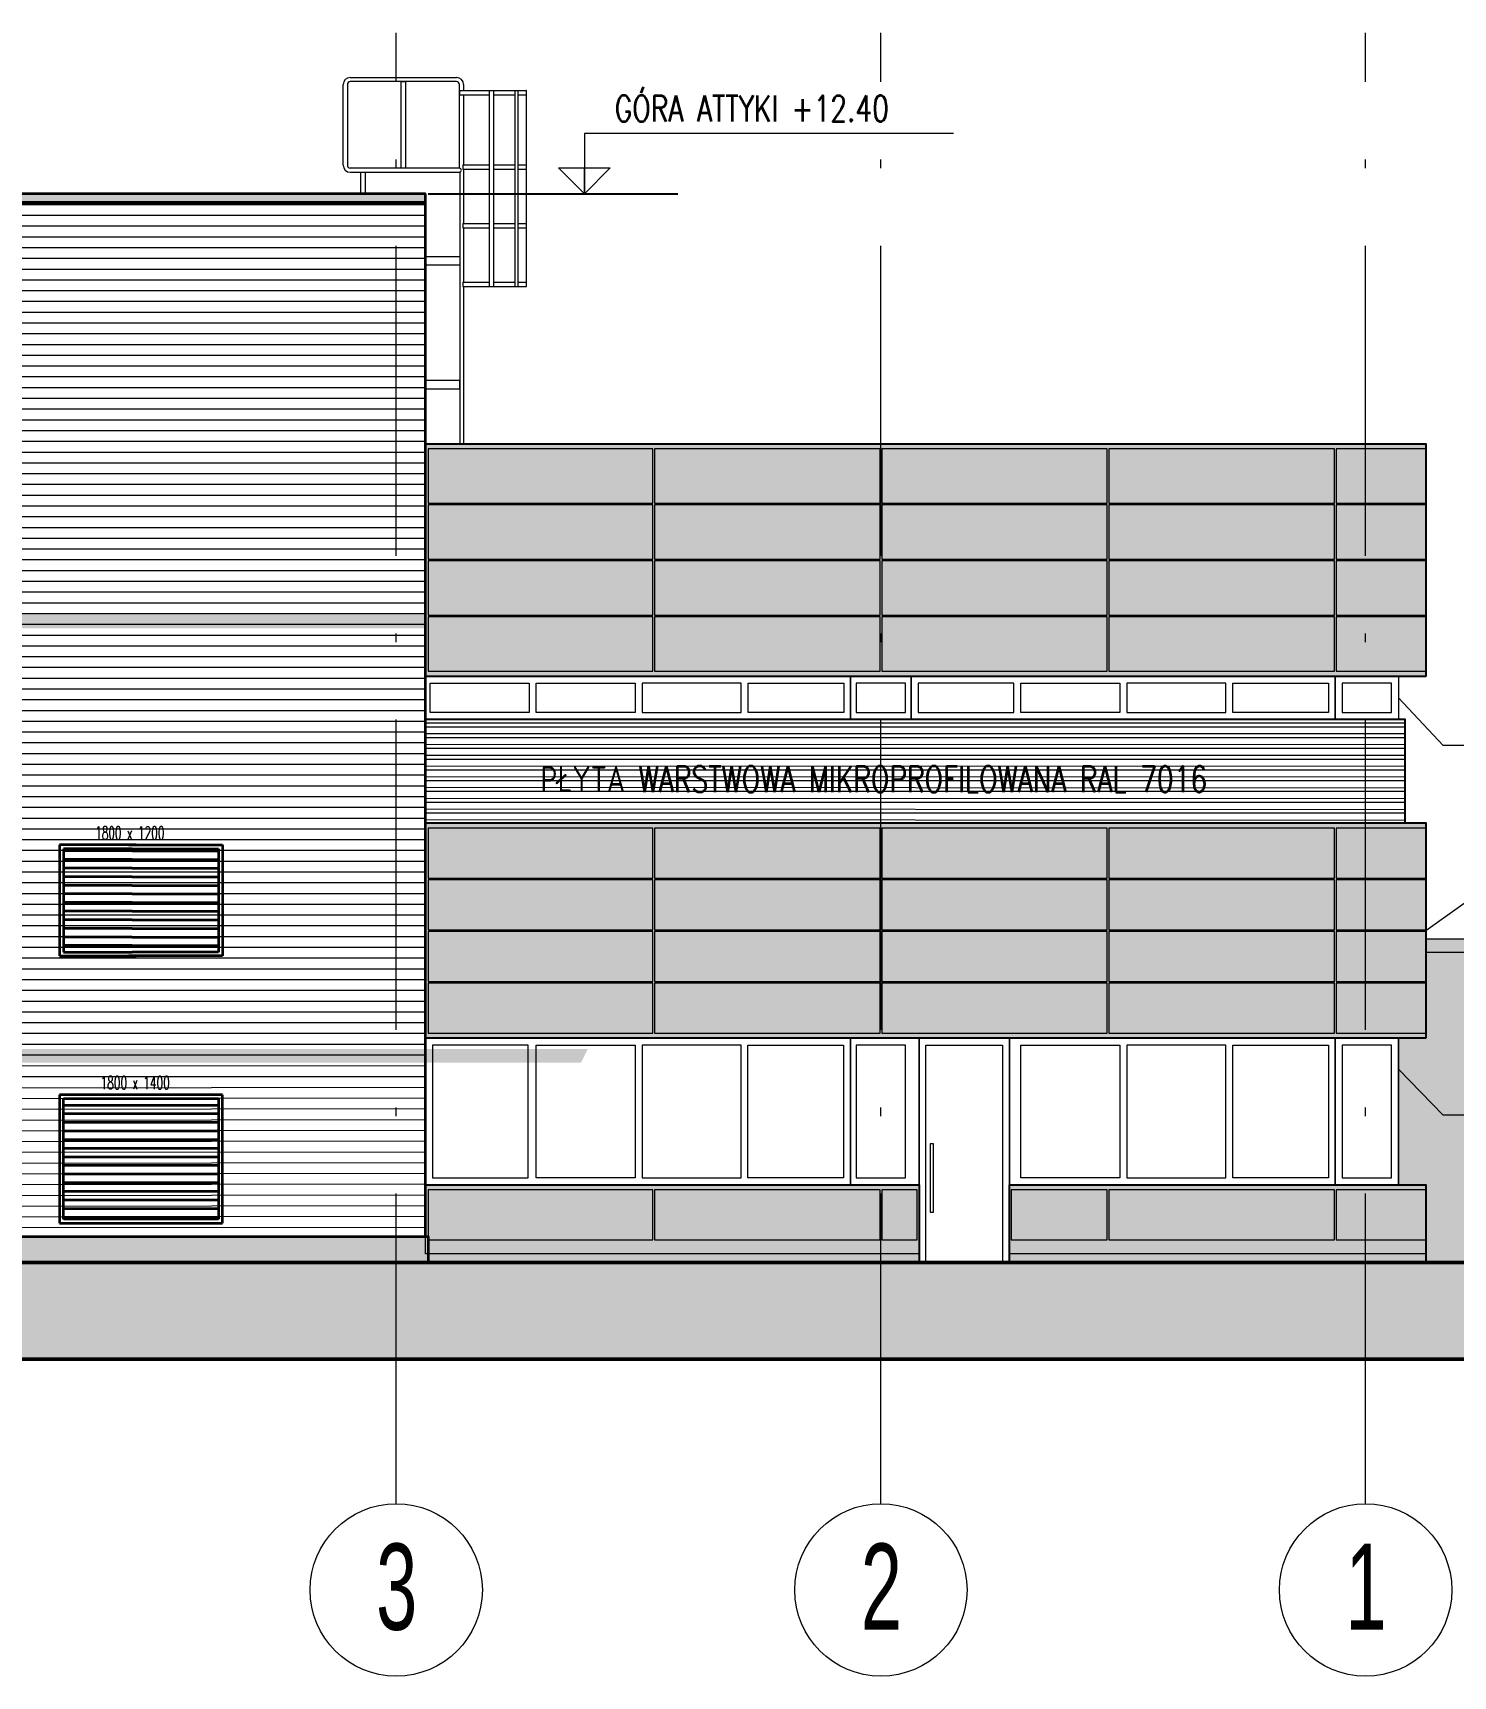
# Model space of a CAD drawing. Extents: x 6529560 to 6558080, y 5579316 to 5588131.
# Drawn here: x 6544014.78 to 6544031.27, y 5579571.56 to 5579590.63 of the extents above; entities that cross this region are included whole.
import ezdxf

# ---------------------------------------------------------------- set-up
doc = ezdxf.new("R2010")
doc.units = 0
doc.header["$MEASUREMENT"] = 0
for name, pattern in [('ACAD_ISO05W100', [33, 24, -3, 0, -3, 0, -3]), ('ACAD_ISO10W100', [18, 12, -3, 0, -3]), ('GR_SOLID', [0])]:
    doc.linetypes.add(name, pattern=pattern)
doc.layers.get('0').update_dxf_attribs({"color": 2, "linetype": 'CONTINUOUS', "lineweight": 5})
doc.layers.add('ARCH_BLACHA_7016', color=251, linetype='CONTINUOUS', lineweight=0, true_color=0x545454)
for name, color, linetype, lineweight in [('arch_drzwi i okna', 4, 'CONTINUOUS', 15), ('arch_linie widokowe', 4, 'CONTINUOUS', 13), ('arch_osie', 181, 'CONTINUOUS', 5), ('arch_powierzchnia', 6, 'CONTINUOUS', 35), ('arch_sciany murowane wewnetrzne', 20, 'CONTINUOUS', 25), ('arch_sciany_ocieplenie', 253, 'CONTINUOUS', 15), ('FLUID-N1', 7, 'CONTINUOUS', 35), ('FLUID-W1', 7, 'CONTINUOUS', 35), ('FLUID-WT6-150-ARRGR', 7, 'CONTINUOUS', 13), ('GESCHOSS_N8', 4, 'GR_SOLID', 18), ('GRAU_N0', 9, 'GR_SOLID', 13), ('RASTER_1_N9', 7, 'GR_SOLID', 18), ('STRICHART_0_N4', 4, 'GR_SOLID', 50), ('SYMBOL_N0', 7, 'GR_SOLID', 18), ('SYMBOL_N1', 7, 'GR_SOLID', 13)]:
    doc.layers.add(name, color=color, linetype=linetype, lineweight=lineweight)
doc.layers.add('arch_osie opisy', color=1, linetype='CONTINUOUS')
doc.layers.add('RASTER_1_N0', color=160, linetype='ACAD_ISO05W100')
doc.styles.add('GR_STANDARD', font='simplex.shx')
doc.styles.add('ROMANS', font='romans.shx', dxfattribs={"width": 0.8})
doc.styles.add('simplex', font='simplex.shx', dxfattribs={"width": 0.8})
doc.styles.get("Standard").update_dxf_attribs({"font": 'arial.ttf', "width": 0.75})

# ---------------------------------------------------------------- blocks, each defined once
blk = doc.blocks.new('drabina_mala')
at = {"color": 0}
for p, q in [((-0.173, 1.35), (1.06, 1.35)), ((-0.256, 0.332), (-0.256, 1.268)), ((-0.207, 1.268), (-0.207, 0.332)), ((1.06, 1.302), (-0.173, 1.302)), ((1.094, 0.298), (1.094, 1.268)), ((1.094, 1.2), (1.873, 1.2)), ((1.094, 1.15), (1.438, 1.15)), ((1.095, 1.2), (1.095, 1.15)), ((1.143, 1.268), (1.143, 1.2)), ((1.143, 1.15), (1.143, 0.337)), ((1.438, 1.2), (1.438, -1.074)), ((1.488, 1.2), (1.488, -1.074)), ((1.488, 1.15), (1.736, 1.15)), ((1.736, 1.2), (1.736, -1.074)), ((1.771, 1.2), (1.771, -1.074)), ((1.771, 1.15), (1.868, 1.15)), ((1.868, 1.2), (1.868, 1.15)), ((1.094, 0.298), (-0.173, 0.298)), ((-0.173, 0.25), (1.094, 0.25)), ((1.098, 0.25), (1.098, -2.9)), ((1.134, 0.337), (1.134, 0.287)), ((1.134, 0.337), (1.438, 0.337)), ((1.134, 0.287), (1.438, 0.287)), ((1.143, 0.287), (1.143, -0.344)), ((1.143, 0.287), (1.143, -0.344)), ((1.488, 0.337), (1.736, 0.337)), ((1.488, 0.287), (1.736, 0.287)), ((1.771, 0.337), (1.868, 0.337)), ((1.771, 0.287), (1.868, 0.287)), ((1.868, 0.337), (1.868, 0.287)), ((1.868, 0.337), (1.868, 0.287)), ((1.134, -0.344), (1.134, -0.394)), ((1.134, -0.344), (1.438, -0.344)), ((1.488, -0.344), (1.736, -0.344)), ((1.771, -0.344), (1.868, -0.344)), ((1.868, -0.344), (1.868, -0.394)), ((1.134, -0.394), (1.438, -0.394)), ((1.143, -0.394), (1.143, -1.013)), ((1.143, -0.394), (1.143, -1.026)), ((1.488, -0.394), (1.736, -0.394)), ((1.771, -0.394), (1.868, -0.394)), ((0.701, -0.726), (1.098, -0.726)), ((0.701, -0.826), (1.098, -0.826)), ((1.134, -1.026), (1.134, -1.076)), ((1.134, -1.026), (1.438, -1.026)), ((1.134, -1.076), (1.438, -1.076)), ((1.143, -1.076), (1.143, -2.9)), ((1.203, -1.076), (1.868, -1.076)), ((1.488, -1.026), (1.736, -1.026)), ((1.488, -1.076), (1.736, -1.076)), ((1.771, -1.026), (1.868, -1.026)), ((1.868, -1.026), (1.868, -1.076)), ((0.701, -2.163), (1.098, -2.163)), ((0.701, -2.263), (1.098, -2.263)), ((1.098, -2.263), (1.098, -2.163))]:
    blk.add_line(p, q, dxfattribs=at)
for points in [[(0.468, 0.298), (0.418, 0.298), (0.418, 1.302), (0.468, 1.302)], [(1.873, 1.2), (1.868, 1.2), (1.868, -1.076), (1.873, -1.076)], [(0, 0), (-0.05, 0), (-0.05, 0.25), (0, 0.25)]]:
    blk.add_lwpolyline(points, close=True, dxfattribs=at)
for centre, radius, start, end in [((-0.173, 1.268), 0.0823, 90, 180), ((1.06, 1.268), 0.0823, 0, 90), ((-0.173, 1.268), 0.034, 90, 180), ((1.06, 1.268), 0.034, 0, 90), ((-0.173, 0.332), 0.0823, 180, 270), ((-0.173, 0.332), 0.034, 180, 270)]:
    blk.add_arc(centre, radius, start, end, dxfattribs=at)
blk.add_open_spline([(1.094, 0.25), (1.099, 0.253), (1.108, 0.259), (1.124, 0.274), (1.108, 0.289), (1.099, 0.295), (1.094, 0.298)], degree=3, dxfattribs=at)
blk = doc.blocks.new('2')
at = {"layer": 'arch_linie widokowe', "color": 7}
for p, q in [((372896, -207526, 22), (372896, -206753, 22)), ((373831, -207189, 22), (372558, -207189, 22)), ((372896, -207526, 22), (372558, -207189, 22)), ((372896, -210226, 22), (372896, -209453, 22)), ((373831, -209889, 22), (372558, -209889, 22)), ((372896, -210226, 22), (372558, -209889, 22)), ((372896, -211926, 22), (372896, -211153, 22)), ((373831, -211589, 22), (372558, -211589, 22)), ((372896, -211926, 22), (372558, -211589, 22)), ((372896, -214426, 22), (372896, -213653, 22)), ((373831, -214089, 22), (372558, -214089, 22)), ((372896, -214426, 22), (372558, -214089, 22)), ((372896, -216126, 22), (372896, -215353, 22)), ((373831, -215789, 22), (372558, -215789, 22)), ((372896, -216126, 22), (372558, -215789, 22)), ((374386, -216775), (374386, -216001)), ((375321, -216437), (374048, -216437)), ((374386, -216775), (374048, -216437)), ((376391, -217026, 22), (376391, -216253, 22)), ((377326, -216689, 22), (376054, -216689, 22)), ((376391, -217026, 22), (376054, -216689, 22))]:
    blk.add_line(p, q, dxfattribs=at)
at = {"layer": 'arch_linie widokowe', "color": 7, "linetype": 'Continuous'}
for p, q in [((373784, -207526, 22), (372206, -207526, 22)), ((373784, -210226, 22), (372206, -210226, 22)), ((373784, -211926, 22), (372206, -211926, 22)), ((373784, -214426, 22), (372206, -214426, 22)), ((373784, -216126, 22), (372206, -216126, 22)), ((375590, -216775), (374013, -216775))]:
    blk.add_line(p, q, dxfattribs=at)
for points in [[(357851, -207525), (369460, -207525), (369460, -210225), (357851, -210225)], [(357882, -208215), (360489, -208215), (360489, -207585), (357882, -207585)], [(360509, -208215), (363125, -208215), (363125, -207585), (360509, -207585)], [(363145, -208215), (365762, -208215), (365762, -207585), (363145, -207585)], [(365782, -208215), (368398, -208215), (368398, -207585), (365782, -207585)], [(368418, -208215), (369460, -208215), (369460, -207585), (368418, -207585)], [(357882, -208865), (360489, -208865), (360489, -208235), (357882, -208235)], [(360509, -208865), (363125, -208865), (363125, -208235), (360509, -208235)], [(363145, -208865), (365762, -208865), (365762, -208235), (363145, -208235)], [(365782, -208865), (368398, -208865), (368398, -208235), (365782, -208235)], [(368418, -208865), (369460, -208865), (369460, -208235), (368418, -208235)], [(357882, -209515), (360489, -209515), (360489, -208885), (357882, -208885)], [(360509, -209515), (363125, -209515), (363125, -208885), (360509, -208885)], [(363145, -209515), (365762, -209515), (365762, -208885), (363145, -208885)], [(365782, -209515), (368398, -209515), (368398, -208885), (365782, -208885)], [(368418, -209515), (369460, -209515), (369460, -208885), (368418, -208885)], [(357882, -210165), (360489, -210165), (360489, -209535), (357882, -209535)], [(360509, -210165), (363125, -210165), (363125, -209535), (360509, -209535)], [(363145, -210165), (365762, -210165), (365762, -209535), (363145, -209535)], [(365782, -210165), (368398, -210165), (368398, -209535), (365782, -209535)], [(368418, -210165), (369460, -210165), (369460, -209535), (368418, -209535)], [(357851, -211925), (369460, -211925), (369460, -214425), (357851, -214425)], [(357882, -212565), (360489, -212565), (360489, -211985), (357882, -211985)], [(360509, -212565), (363125, -212565), (363125, -211985), (360509, -211985)], [(363145, -212565), (365762, -212565), (365762, -211985), (363145, -211985)], [(365782, -212565), (368398, -212565), (368398, -211985), (365782, -211985)], [(368418, -212565), (369460, -212565), (369460, -211985), (368418, -211985)], [(357882, -213165), (360489, -213165), (360489, -212585), (357882, -212585)], [(360509, -213165), (363125, -213165), (363125, -212585), (360509, -212585)], [(363145, -213165), (365762, -213165), (365762, -212585), (363145, -212585)], [(365782, -213165), (368398, -213165), (368398, -212585), (365782, -212585)], [(368418, -213165), (369460, -213165), (369460, -212585), (368418, -212585)], [(357882, -213765), (360489, -213765), (360489, -213185), (357882, -213185)], [(360509, -213765), (363125, -213765), (363125, -213185), (360509, -213185)], [(363145, -213765), (365762, -213765), (365762, -213185), (363145, -213185)], [(365782, -213765), (368398, -213765), (368398, -213185), (365782, -213185)], [(368418, -213765), (369460, -213765), (369460, -213185), (368418, -213185)], [(357882, -214365), (360489, -214365), (360489, -213785), (357882, -213785)], [(360509, -214365), (363125, -214365), (363125, -213785), (360509, -213785)], [(363145, -214365), (365762, -214365), (365762, -213785), (363145, -213785)], [(365782, -214365), (368398, -214365), (368398, -213785), (365782, -213785)], [(368418, -214365), (369460, -214365), (369460, -213785), (368418, -213785)], [(357851, -216125), (363575, -216125), (363575, -216925), (357851, -216925)], [(357882, -216765), (360489, -216765), (360489, -216185), (357882, -216185)], [(360509, -216765), (363125, -216765), (363125, -216185), (360509, -216185)], [(363145, -216765), (363555, -216765), (363555, -216185), (363145, -216185)], [(364627, -216125), (369460, -216125), (369460, -216925), (364627, -216925)], [(364646, -216765), (365762, -216765), (365762, -216185), (364646, -216185)], [(365782, -216765), (368398, -216765), (368398, -216185), (365782, -216185)], [(368418, -216765), (369460, -216765), (369460, -216185), (368418, -216185)]]:
    blk.add_lwpolyline(points, close=True, dxfattribs=at)
at = {"layer": 'arch_linie widokowe', "color": 7, "linetype": 'Continuous', "elevation": 22}
blk.add_lwpolyline([(369460, -207526), (369460, -210226)], dxfattribs=at)
at = {"layer": 'arch_linie widokowe', "color": 7, "style": 'ROMANS', "width": 0.8}
for s, height, p in [('+', 338, (372555, -207155, 22)), ('9,50', 337.5, (372934, -207155, 22)), ('+', 338, (372555, -209855, 22)), ('6,80', 337.5, (372934, -209855, 22)), ('+', 338, (372555, -211555, 22)), ('5,10', 337.5, (372934, -211555, 22)), ('+', 338, (372555, -214055, 22)), ('2,60', 337.5, (372934, -214055, 22)), ('+', 338, (372555, -215755, 22)), ('0,90', 337.5, (372934, -215755, 22)), ('+', 338, (374045, -216404)), ('0,25', 337.5, (374424, -216404)), ('%%P', 337.5, (376051, -216655, 22)), ('0,00', 337.5, (376430, -216655, 22))]:
    blk.add_text(s, height=height, dxfattribs=at).set_placement(p)

msp = doc.modelspace()

# ---------------------------------------------------------------- hatches: boundary and pattern name
at = {"layer": 'ARCH_BLACHA_7016'}
h = msp.add_hatch(dxfattribs=at)
h.set_pattern_fill('LINE', color=256)
h.set_pattern_definition([(0, (2952.09783, -1380.60677), (0, 0.125), [])])
h.paths.add_polyline_path([(6543928.5418, 5579576.6652), (6543934.9793, 5579576.6652), (6543934.9793, 5579577.2651), (6543929.3543, 5579577.265), (6543929.3537, 5579578.9451), (6543996.149, 5579578.9451), (6543996.1493, 5579577.2651), (6543952.9043, 5579577.265), (6543952.9043, 5579576.6652), (6543998.2392, 5579576.6652), (6543998.2392, 5579578.4902), (6544000.3517, 5579578.4927), (6544000.3517, 5579576.6652), (6544007.9518, 5579576.6652), (6544007.9518, 5579578.4902), (6544010.0643, 5579578.4902), (6544010.0643, 5579576.6652), (6544011.0643, 5579576.6652), (6544011.0643, 5579578.4902), (6544013.1768, 5579578.4902), (6544013.1768, 5579576.6652), (6544019.3423, 5579576.6652), (6544019.3423, 5579588.6652), (6543928.5418, 5579588.6652)])
h.paths.add_polyline_path([(6543936.169, 5579577.2651), (6543951.854, 5579577.265), (6543951.854, 5579576.6651), (6543936.169, 5579576.6651)])
h = msp.add_hatch(dxfattribs=at)
h.set_pattern_fill('LINE', color=256)
h.set_pattern_definition([(0, (-205.06486, 0), (0, 0.125), [])])
h.paths.add_polyline_path([(6544019.342, 5579581.4651), (6544030.7115, 5579581.4651), (6544030.7115, 5579582.6651), (6544019.342, 5579582.6651)])
at = {"layer": 'arch_drzwi i okna', "true_color": 0x8f1a95}
h = msp.add_hatch(color=214, dxfattribs=at)
h.dxf.hatch_style = 1
h.paths.add_polyline_path([(6544030.9511, 5579579.9651), (6544031.7615, 5579579.9651), (6544031.7615, 5579580.1151), (6544030.9511, 5579580.1151)])
h.paths.add_polyline_path([(6544031.7615, 5579576.3651), (6544030.9511, 5579576.3651), (6544030.9512, 5579577.2651), (6544030.6318, 5579577.2652), (6544030.6318, 5579578.9652), (6544030.9511, 5579578.9651), (6544030.9511, 5579579.9651), (6544031.7615, 5579579.9651)])
at = {"layer": 'arch_sciany_ocieplenie'}
h = msp.add_hatch(color=256, dxfattribs=at)
h.dxf.hatch_style = 1
h.paths.add_polyline_path([(6544019.342, 5579588.7651), (6543928.5415, 5579588.7651), (6543928.5415, 5579588.6651), (6544019.342, 5579588.6651)])
at = {"layer": 'GESCHOSS_N8', "true_color": 0xc4c4c4}
h = msp.add_hatch(color=9, dxfattribs=at)
h.dxf.hatch_style = 1
h.paths.add_polyline_path([(6544030.9511, 5579578.9652), (6544019.342, 5579578.9651), (6544019.342, 5579581.4651), (6544030.9511, 5579581.4652)])
h.paths.add_polyline_path([(6544030.9512, 5579583.1651), (6544019.3423, 5579583.1651), (6544019.3421, 5579585.8651), (6544030.951, 5579585.8651)])
h.paths.add_polyline_path([(6544031.2115, 5579576.4651), (6544031.2115, 5579577.2651), (6544026.1194, 5579577.2651), (6544026.1194, 5579576.4651)])
h.paths.add_polyline_path([(6544019.3423, 5579577.2651), (6544019.3423, 5579576.6651), (6544019.372, 5579576.6651), (6544019.372, 5579576.4651), (6544025.0694, 5579576.4651), (6544025.0694, 5579577.2651)])
at = {"layer": 'GESCHOSS_N8'}
h = msp.add_hatch(color=253, dxfattribs=at)
h.dxf.hatch_style = 1
h.paths.add_polyline_path([(6544013.1765, 5579576.6651), (6544019.372, 5579576.6651), (6544019.372, 5579576.3651), (6544013.1765, 5579576.3651)])
h.paths.add_polyline_path([(6544010.0865, 5579576.6651), (6544011.0415, 5579576.6651), (6544011.0415, 5579576.3651), (6544010.0865, 5579576.3651)])
h.paths.add_polyline_path([(6544000.3565, 5579576.6651), (6544007.9515, 5579576.6651), (6544007.9515, 5579576.3626), (6544000.3565, 5579576.3626)])
h.paths.add_polyline_path([(6543952.9515, 5579576.6651), (6543998.2215, 5579576.6651), (6543998.2215, 5579576.3651), (6543952.9515, 5579576.3651)])
h.paths.add_polyline_path([(6543936.3765, 5579576.6652), (6543951.8115, 5579576.6651), (6543951.8115, 5579576.3651), (6543936.3765, 5579576.3652)])
h.paths.add_polyline_path([(6543928.5115, 5579576.3651), (6543934.9365, 5579576.3651), (6543934.9365, 5579576.6651), (6543928.5115, 5579576.6651)])
h = msp.add_hatch(color=253, dxfattribs=at)
h.dxf.hatch_style = 1
h.paths.add_polyline_path([(6544025.0694, 5579576.6151), (6544019.372, 5579576.6151), (6544019.372, 5579576.3651), (6544025.0694, 5579576.3651)])
h = msp.add_hatch(color=253, dxfattribs=at)
h.dxf.hatch_style = 1
h.paths.add_polyline_path([(6544031.2115, 5579576.4651), (6544026.1194, 5579576.4651), (6544026.1194, 5579576.3651), (6544031.2115, 5579576.3651)])
at = {"layer": 'GRAU_N0', "ltscale": 0.001}
h = msp.add_hatch(color=168, dxfattribs=at)
h.paths.add_polyline_path([(6544009.9358, 5579577.1607), (6544010.0958, 5579577.1607), (6544010.0958, 5579578.6808), (6544021.145, 5579578.6808), (6544021.225, 5579578.8408), (6544009.9358, 5579578.8407)])
h.paths.add_polyline_path([(6544009.9358, 5579583.3807), (6544010.0958, 5579583.3807), (6544010.0958, 5579583.7207), (6544021.145, 5579583.7207), (6544021.225, 5579583.8806), (6544009.9358, 5579583.8807)])
h.paths.add_polyline_path([(6544006.1716, 5579576.4207), (6544006.3319, 5579576.4207), (6544006.3319, 5579578.3842), (6544008.2844, 5579578.3842), (6544008.2841, 5579578.5457), (6544006.1719, 5579578.5457)])
h.paths.add_polyline_path([(6544001.6575, 5579576.421), (6544001.8178, 5579576.421), (6544001.8178, 5579578.3846), (6544003.7703, 5579578.3846), (6544003.77, 5579578.546), (6544001.6578, 5579578.546)])
h.paths.add_polyline_path([(6543998.545, 5579576.4207), (6543998.7053, 5579576.4207), (6543998.7053, 5579578.3842), (6544000.6578, 5579578.3842), (6544000.6575, 5579578.5457), (6543998.5453, 5579578.5457)])
h.paths.add_polyline_path([(6543988.8325, 5579576.4207), (6543988.9928, 5579576.4207), (6543988.9928, 5579578.3842), (6543990.9453, 5579578.3842), (6543990.945, 5579578.5457), (6543988.8328, 5579578.5457)])
h.paths.add_polyline_path([(6543919.9478, 5579577.1607), (6543920.1078, 5579577.1607), (6543920.1075, 5579578.6807), (6543986.7425, 5579578.6807), (6543986.7425, 5579578.8409), (6543919.9472, 5579578.8407)])
at = {"layer": 'GRAU_N0', "lineweight": 15, "true_color": 0x3d3d3d}
h = msp.add_hatch(dxfattribs=at)
h.set_pattern_fill('ANSI31', color=250, angle=315, style=0)
h.set_pattern_definition([(0, (445.39675, 198.32989), (0, 0.125), [])])
h.paths.add_polyline_path([(6544019.342, 5579581.4651), (6544030.7115, 5579581.4651), (6544030.7115, 5579582.6651), (6544019.342, 5579582.6651)])
at = {"layer": 'STRICHART_0_N4'}
msp.add_hatch(color=256, dxfattribs=at).paths.add_polyline_path([(6544042.9474, 5579576.3651), (6544004.391, 5579576.3651), (6543964.191, 5579576.3651), (6543921.6888, 5579576.3651), (6543921.6888, 5579575.2425), (6544042.9474, 5579575.2425)])

# ---------------------------------------------------------------- linework, layer by layer
at = {"layer": 'arch_drzwi i okna', "color": 7}
for points in [[(6544024.2743, 5579582.6651), (6544019.3423, 5579582.6651), (6544019.3423, 5579583.1651), (6544024.2743, 5579583.1651)], [(6544024.9793, 5579582.6651), (6544024.2743, 5579582.6651), (6544024.2743, 5579583.165), (6544024.9793, 5579583.165)], [(6544029.8993, 5579582.6651), (6544024.9793, 5579582.6651), (6544024.9793, 5579583.1651), (6544029.8993, 5579583.1651)], [(6544030.6318, 5579582.6651), (6544029.8993, 5579582.6651), (6544029.8993, 5579583.165), (6544030.6318, 5579583.165)], [(6544020.5443, 5579582.7451), (6544019.3943, 5579582.7451), (6544019.3943, 5579583.0851), (6544020.5443, 5579583.0851)], [(6544021.7743, 5579582.7451), (6544020.6243, 5579582.7451), (6544020.6243, 5579583.0851), (6544021.7743, 5579583.0851)], [(6544023.0043, 5579583.0851), (6544021.8543, 5579583.0851), (6544021.8543, 5579582.7451), (6544023.0043, 5579582.7451)], [(6544024.1943, 5579582.7451), (6544023.0843, 5579582.7451), (6544023.0843, 5579583.0851), (6544024.1943, 5579583.0851)], [(6544024.913, 5579583.085), (6544024.3405, 5579583.085), (6544024.3405, 5579582.7451), (6544024.913, 5579582.7451)], [(6544025.0593, 5579582.7451), (6544026.1693, 5579582.7451), (6544026.1693, 5579583.0851), (6544025.0593, 5579583.0851)], [(6544027.3993, 5579582.7451), (6544026.2493, 5579582.7451), (6544026.2493, 5579583.0851), (6544027.3993, 5579583.0851)], [(6544028.6293, 5579583.0851), (6544027.4793, 5579583.0851), (6544027.4793, 5579582.7451), (6544028.6293, 5579582.7451)], [(6544029.8193, 5579582.7451), (6544028.7093, 5579582.7451), (6544028.7093, 5579583.0851), (6544029.8193, 5579583.0851)], [(6544030.5518, 5579583.085), (6544029.9793, 5579583.085), (6544029.9793, 5579582.7451), (6544030.5518, 5579582.7451)], [(6544030.9511, 5579579.9651), (6544031.7615, 5579579.9651), (6544031.7615, 5579580.1151), (6544030.9511, 5579580.1151)], [(6544031.7615, 5579576.3651), (6544030.9511, 5579576.3651), (6544030.9512, 5579577.2651), (6544030.6318, 5579577.2652), (6544030.6318, 5579578.9652), (6544030.9511, 5579578.9651), (6544030.9511, 5579579.9651), (6544031.7615, 5579579.9651)], [(6544024.274, 5579577.2651), (6544019.342, 5579577.2651), (6544019.342, 5579578.9652), (6544024.274, 5579578.9652)], [(6544025.0694, 5579577.2651), (6544024.274, 5579577.2651), (6544024.274, 5579578.9651), (6544025.0694, 5579578.9651)], [(6544025.0694, 5579578.9651), (6544026.1194, 5579578.9651), (6544026.1194, 5579576.3651), (6544025.0694, 5579576.3651)], [(6544025.0694, 5579578.9651), (6544026.1194, 5579578.9651), (6544026.1194, 5579576.3651), (6544025.0694, 5579576.3651)], [(6544029.899, 5579577.2651), (6544026.1194, 5579577.2651), (6544026.1194, 5579578.9652), (6544029.899, 5579578.9652)], [(6544030.6318, 5579577.2652), (6544029.899, 5579577.2652), (6544029.899, 5579578.9652), (6544030.6318, 5579578.9652)], [(6544019.422, 5579577.3451), (6544020.532, 5579577.3451), (6544020.532, 5579578.8852), (6544019.422, 5579578.8852)], [(6544021.774, 5579577.3451), (6544020.624, 5579577.3451), (6544020.624, 5579578.8852), (6544021.774, 5579578.8852)], [(6544023.004, 5579578.8852), (6544021.854, 5579578.8852), (6544021.854, 5579577.3451), (6544023.004, 5579577.3451)], [(6544024.194, 5579577.3451), (6544023.084, 5579577.3451), (6544023.084, 5579578.8852), (6544024.194, 5579578.8852)], [(6544024.9127, 5579578.8851), (6544024.3402, 5579578.8851), (6544024.3402, 5579577.3451), (6544024.9127, 5579577.3451)], [(6544025.1494, 5579578.8851), (6544026.0394, 5579578.8851), (6544026.0394, 5579576.3651), (6544025.1494, 5579576.3651)], [(6544027.399, 5579577.3451), (6544026.249, 5579577.3451), (6544026.249, 5579578.8852), (6544027.399, 5579578.8852)], [(6544028.629, 5579578.8852), (6544027.479, 5579578.8852), (6544027.479, 5579577.3451), (6544028.629, 5579577.3451)], [(6544029.819, 5579577.3451), (6544028.709, 5579577.3451), (6544028.709, 5579578.8852), (6544029.819, 5579578.8852)], [(6544030.5518, 5579578.8851), (6544029.979, 5579578.8851), (6544029.979, 5579577.3451), (6544030.5518, 5579577.3451)]]:
    msp.add_lwpolyline(points, close=True, dxfattribs=at)
msp.add_lwpolyline([(6544025.2039, 5579576.9433), (6544025.2039, 5579577.7433), (6544025.2339, 5579577.7433), (6544025.2339, 5579576.9418), (6544025.2039, 5579576.9418)], dxfattribs=at)
at = {"layer": 'arch_linie widokowe'}
for points in [[(6544019.3421, 5579585.8651), (6544030.951, 5579585.8651), (6544030.9512, 5579583.1651), (6544019.3423, 5579583.1651)], [(6544019.342, 5579581.4651), (6544030.9511, 5579581.4651), (6544030.9511, 5579578.9652), (6544019.342, 5579578.9652)], [(6544019.3423, 5579577.2651), (6544025.0694, 5579577.2651), (6544025.0694, 5579576.3651), (6544019.372, 5579576.3651), (6544019.372, 5579576.6651), (6544019.342, 5579576.6652)], [(6544026.1194, 5579577.2651), (6544030.9511, 5579577.2651), (6544030.9511, 5579576.3651), (6544026.1194, 5579576.3651)]]:
    msp.add_lwpolyline(points, close=True, dxfattribs=at)
at = {"layer": 'arch_linie widokowe', "color": 7}
msp.add_lwpolyline([(6544030.9512, 5579577.2651), (6544030.9512, 5579576.4651)], dxfattribs=at)
at = {"layer": 'arch_osie', "linetype": 'ACAD_ISO10W100', "ltscale": 0.3, "extrusion": (8.0265e-10, -4.94832e-09, 1), "elevation": 0}
for points in [[(6544019.0015, 5579573.5631), (6544019.0015, 5579590.6327)], [(6544024.6265, 5579573.5631), (6544024.6265, 5579590.6327)], [(6544030.2515, 5579573.5631), (6544030.2515, 5579590.6327)]]:
    msp.add_lwpolyline(points, dxfattribs=at)
at = {"layer": 'arch_osie'}
for centre in [(6544019.0015, 5579572.5631, 6.5405), (6544024.6265, 5579572.5631, 6.5405), (6544030.2515, 5579572.5631, 6.5405)]:
    msp.add_circle(centre, 1, dxfattribs=at)
at = {"layer": 'arch_powierzchnia'}
for points in [[(6544019.342, 5579588.7651), (6543928.5415, 5579588.7651), (6543928.5415, 5579588.6651), (6544019.342, 5579588.6651)], [(6543928.5418, 5579576.6652), (6543934.9793, 5579576.6652), (6543934.9793, 5579577.2651), (6543929.3543, 5579577.265), (6543929.3536, 5579578.9635), (6543996.1493, 5579578.9652), (6543996.149, 5579577.2651), (6543952.9043, 5579577.1851), (6543952.9043, 5579576.6652), (6543998.2392, 5579576.6652), (6543998.2392, 5579578.4902), (6544000.3517, 5579578.4927), (6544000.3517, 5579576.6652), (6544007.9518, 5579576.6652), (6544007.9518, 5579578.4902), (6544010.0643, 5579578.4902), (6544010.0643, 5579576.6652), (6544011.0643, 5579576.6652), (6544011.0643, 5579578.8152), (6544013.1768, 5579578.8152), (6544013.1768, 5579576.6652), (6544019.3423, 5579576.6652), (6544019.3423, 5579588.6652), (6543928.5418, 5579588.6652)], [(6544013.1765, 5579576.6651), (6544019.372, 5579576.6651), (6544019.372, 5579576.3651), (6544013.1765, 5579576.3651)]]:
    msp.add_lwpolyline(points, close=True, dxfattribs=at)
at = {"layer": 'arch_sciany murowane wewnetrzne'}
for points in [[(6544019.342, 5579588.6651), (6544019.342, 5579588.7651), (6543928.5415, 5579588.7651), (6543928.5415, 5579588.6651)], [(6543928.5415, 5579576.6651), (6543934.979, 5579576.6651), (6543934.9793, 5579577.2651), (6543929.3543, 5579577.265), (6543929.3537, 5579578.9634), (6543996.1493, 5579578.9652), (6543996.149, 5579577.2651), (6543952.9042, 5579577.1851), (6543952.904, 5579576.6651), (6543998.2389, 5579576.6651), (6543998.2389, 5579578.4901), (6544000.3514, 5579578.4926), (6544000.3514, 5579576.6651), (6544007.9515, 5579576.6651), (6544007.9515, 5579578.4901), (6544010.064, 5579578.4901), (6544010.064, 5579576.6651), (6544011.064, 5579576.6651), (6544011.064, 5579578.8151), (6544013.1765, 5579578.8151), (6544013.1765, 5579576.6651), (6544019.342, 5579576.6651), (6544019.342, 5579588.6651), (6543928.5415, 5579588.6651)], [(6544030.9511, 5579583.1651), (6544019.3423, 5579583.1651), (6544019.3421, 5579585.8651), (6544030.951, 5579585.8651)], [(6544019.342, 5579581.4651), (6544030.7115, 5579581.4651), (6544030.7115, 5579582.6651), (6544019.342, 5579582.6651)], [(6544030.9511, 5579578.9651), (6544019.342, 5579578.9651), (6544019.342, 5579581.4651), (6544030.9511, 5579581.4651)], [(6544019.3423, 5579577.2651), (6544025.0694, 5579577.2651), (6544025.0694, 5579576.3651), (6544019.372, 5579576.3651), (6544019.372, 5579576.6651), (6544019.3423, 5579576.6651)], [(6544026.1194, 5579577.2651), (6544030.9511, 5579577.2651), (6544030.9511, 5579576.3651), (6544026.1194, 5579576.3651)], [(6544013.1765, 5579576.3651), (6544013.1765, 5579576.6651), (6544019.372, 5579576.6651), (6544019.372, 5579576.3651)]]:
    msp.add_lwpolyline(points, close=True, dxfattribs=at)
at = {"layer": 'FLUID-N1', "color": 4, "linetype": 'Continuous', "extrusion": (1, 0, -3.46432e-08)}
for p, q in [((6544015.094, 5579578.3108, 0), (6544015.094, 5579576.8208, 0)), ((6544015.984, 5579578.3108, 0), (6544015.094, 5579578.3108, 0)), ((6544015.139, 5579576.8658, 0), (6544015.139, 5579578.2658, 0)), ((6544016.984, 5579578.3108, 0), (6544015.894, 5579578.3108, 0)), ((6544016.939, 5579578.2658, 0), (6544016.939, 5579576.8658, 0)), ((6544016.984, 5579576.8208, 0), (6544016.984, 5579578.3108, 0)), ((6544015.939, 5579576.8658, 0), (6544015.139, 5579576.8658, 0)), ((6544016.939, 5579576.8658, 0), (6544015.939, 5579576.8658, 0)), ((6544015.094, 5579576.8208, 0), (6544015.984, 5579576.8208, 0)), ((6544015.894, 5579576.8208, 0), (6544016.984, 5579576.8208, 0))]:
    msp.add_line(p, q, dxfattribs=at)
at = {"layer": 'FLUID-N1', "color": 4, "linetype": 'Continuous', "extrusion": (-4.40587e-09, -1, 4.51718e-10)}
for p, q in [((6544015.139, 5579578.2658, 0), (6544015.939, 5579578.2658, 0)), ((6544015.139, 5579578.1908, -0.13), (6544015.939, 5579578.1908, -0.13)), ((6544015.939, 5579578.2658, 0), (6544016.939, 5579578.2658, 0)), ((6544015.939, 5579578.1908, -0.13), (6544016.939, 5579578.1908, -0.13)), ((6544015.139, 5579578.0908, -0.13), (6544015.939, 5579578.0908, -0.13)), ((6544015.139, 5579577.9908, -0.13), (6544015.939, 5579577.9908, -0.13)), ((6544015.939, 5579578.0908, -0.13), (6544016.939, 5579578.0908, -0.13)), ((6544015.939, 5579577.9908, -0.13), (6544016.939, 5579577.9908, -0.13)), ((6544015.139, 5579577.8908, -0.13), (6544015.939, 5579577.8908, -0.13)), ((6544015.939, 5579577.8908, -0.13), (6544016.939, 5579577.8908, -0.13)), ((6544015.139, 5579577.7908, -0.13), (6544015.939, 5579577.7908, -0.13)), ((6544015.139, 5579577.6908, -0.13), (6544015.939, 5579577.6908, -0.13)), ((6544015.939, 5579577.7908, -0.13), (6544016.939, 5579577.7908, -0.13)), ((6544015.939, 5579577.6908, -0.13), (6544016.939, 5579577.6908, -0.13)), ((6544015.139, 5579577.5908, -0.13), (6544015.939, 5579577.5908, -0.13)), ((6544015.139, 5579577.4908, -0.13), (6544015.939, 5579577.4908, -0.13)), ((6544015.939, 5579577.5908, -0.13), (6544016.939, 5579577.5908, -0.13)), ((6544015.939, 5579577.4908, -0.13), (6544016.939, 5579577.4908, -0.13)), ((6544015.139, 5579577.3908, -0.13), (6544015.939, 5579577.3908, -0.13)), ((6544015.139, 5579577.2908, -0.13), (6544015.939, 5579577.2908, -0.13)), ((6544015.939, 5579577.3908, -0.13), (6544016.939, 5579577.3908, -0.13)), ((6544015.939, 5579577.2908, -0.13), (6544016.939, 5579577.2908, -0.13)), ((6544015.139, 5579577.1908, -0.13), (6544015.939, 5579577.1908, -0.13)), ((6544015.139, 5579577.0908, -0.13), (6544015.939, 5579577.0908, -0.13)), ((6544015.939, 5579577.1908, -0.13), (6544016.939, 5579577.1908, -0.13)), ((6544015.939, 5579577.0908, -0.13), (6544016.939, 5579577.0908, -0.13)), ((6544015.139, 5579576.9908, -0.13), (6544015.939, 5579576.9908, -0.13)), ((6544015.139, 5579576.8908, -0.13), (6544015.939, 5579576.8908, -0.13)), ((6544015.939, 5579576.9908, -0.13), (6544016.939, 5579576.9908, -0.13)), ((6544015.939, 5579576.8908, -0.13), (6544016.939, 5579576.8908, -0.13))]:
    msp.add_line(p, q, dxfattribs=at)
at = {"layer": 'FLUID-W1', "color": 3, "linetype": 'Continuous', "extrusion": (-2e-16, 1, -2.45577e-08)}
for p, q in [((6544015.094, 5579581.2101, 108.8506), (6544015.094, 5579579.9201, 108.8506)), ((6544015.984, 5579581.2101, 108.8506), (6544015.094, 5579581.2101, 108.8506)), ((6544015.139, 5579581.1651, 108.8506), (6544015.139, 5579579.9651, 108.8506)), ((6544015.939, 5579581.1651, 108.8506), (6544015.139, 5579581.1651, 108.8506)), ((6544015.939, 5579581.1401, 108.8506), (6544015.139, 5579581.1401, 108.8506)), ((6544015.939, 5579581.0401, 108.8506), (6544015.139, 5579581.0401, 108.8506)), ((6544015.939, 5579580.9401, 108.8506), (6544015.139, 5579580.9401, 108.8506)), ((6544015.939, 5579580.8401, 108.8506), (6544015.139, 5579580.8401, 108.8506)), ((6544015.939, 5579580.7401, 108.8506), (6544015.139, 5579580.7401, 108.8506)), ((6544015.939, 5579580.6401, 108.8506), (6544015.139, 5579580.6401, 108.8506)), ((6544015.939, 5579580.5401, 108.8506), (6544015.139, 5579580.5401, 108.8506)), ((6544015.939, 5579580.4401, 108.8506), (6544015.139, 5579580.4401, 108.8506)), ((6544015.939, 5579580.3401, 108.8506), (6544015.139, 5579580.3401, 108.8506)), ((6544015.939, 5579580.2401, 108.8506), (6544015.139, 5579580.2401, 108.8506)), ((6544015.939, 5579580.1401, 108.8506), (6544015.139, 5579580.1401, 108.8506)), ((6544015.094, 5579579.9201, 108.8506), (6544015.984, 5579579.9201, 108.8506)), ((6544015.939, 5579580.0401, 108.8506), (6544015.139, 5579580.0401, 108.8506)), ((6544015.139, 5579579.9651, 108.8506), (6544015.939, 5579579.9651, 108.8506))]:
    msp.add_line(p, q, dxfattribs=at)
at = {"layer": 'FLUID-W1', "color": 3, "linetype": 'Continuous', "extrusion": (2e-16, 1, -2.45577e-08)}
for p, q in [((6544015.894, 5579581.2101, 108.8506), (6544016.984, 5579581.2101, 108.8506)), ((6544015.939, 5579581.1651, 108.8506), (6544016.939, 5579581.1651, 108.8506)), ((6544015.939, 5579581.1401, 108.8506), (6544016.939, 5579581.1401, 108.8506)), ((6544015.939, 5579581.0401, 108.8506), (6544016.939, 5579581.0401, 108.8506)), ((6544016.939, 5579581.1651, 108.8506), (6544016.939, 5579579.9651, 108.8506)), ((6544016.984, 5579581.2101, 108.8506), (6544016.984, 5579579.9201, 108.8506)), ((6544015.939, 5579580.9401, 108.8506), (6544016.939, 5579580.9401, 108.8506)), ((6544015.939, 5579580.8401, 108.8506), (6544016.939, 5579580.8401, 108.8506)), ((6544015.939, 5579580.7401, 108.8506), (6544016.939, 5579580.7401, 108.8506)), ((6544015.939, 5579580.6401, 108.8506), (6544016.939, 5579580.6401, 108.8506)), ((6544015.939, 5579580.5401, 108.8506), (6544016.939, 5579580.5401, 108.8506)), ((6544015.939, 5579580.4401, 108.8506), (6544016.939, 5579580.4401, 108.8506)), ((6544015.939, 5579580.3401, 108.8506), (6544016.939, 5579580.3401, 108.8506)), ((6544015.939, 5579580.2401, 108.8506), (6544016.939, 5579580.2401, 108.8506)), ((6544015.939, 5579580.1401, 108.8506), (6544016.939, 5579580.1401, 108.8506)), ((6544016.984, 5579579.9201, 108.8506), (6544015.894, 5579579.9201, 108.8506)), ((6544015.939, 5579580.0401, 108.8506), (6544016.939, 5579580.0401, 108.8506)), ((6544016.939, 5579579.9651, 108.8506), (6544015.939, 5579579.9651, 108.8506))]:
    msp.add_line(p, q, dxfattribs=at)
at = {"layer": 'RASTER_1_N0'}
msp.add_line((6544019.3724, 5579588.7651), (6544022.2694, 5579588.7651), dxfattribs=at)
at = {"layer": 'RASTER_1_N9'}
msp.add_line((6544019.3724, 5579588.7651), (6544022.2694, 5579588.7651), dxfattribs=at)
at = {"layer": 'STRICHART_0_N4'}
msp.add_lwpolyline([(6544042.9474, 5579576.3651), (6544004.391, 5579576.3651), (6544004.391, 5579576.3651), (6543964.191, 5579576.3651), (6543964.191, 5579576.3651), (6543921.6888, 5579576.3651), (6543921.6888, 5579575.2425), (6544042.9474, 5579575.2425)], close=True, dxfattribs=at)
at = {"layer": 'SYMBOL_N0'}
msp.add_line((6544021.5857, 5579588.7651), (6544020.7857, 5579588.7651), dxfattribs=at)
at = {"layer": 'SYMBOL_N0', "extrusion": (0, 0, -1)}
msp.add_lwpolyline([(-6544025.4671, 5579589.4651), (-6544021.1857, 5579589.4651), (-6544021.1857, 5579588.7651)], dxfattribs=at)
at = {"layer": 'SYMBOL_N0'}
for points in [[(6544021.1857, 5579589.0651), (6544021.1857, 5579588.7651), (6544020.8857, 5579589.0651), (6544021.1857, 5579589.0651)], [(6544021.1857, 5579589.0651), (6544021.4857, 5579589.0651), (6544021.1857, 5579588.7651), (6544021.1857, 5579589.0651)]]:
    msp.add_lwpolyline(points, dxfattribs=at)
at = {"layer": 'SYMBOL_N1', "extrusion": (0, 0, -1)}
for points in [[(-6544034.0432, 5579582.3614), (-6544031.1533, 5579582.3614), (-6544030.6318, 5579582.9151)], [(-6544034.0432, 5579578.0729), (-6544031.1533, 5579578.0729), (-6544030.6318, 5579578.6065)]]:
    msp.add_lwpolyline(points, dxfattribs=at)
at = {"layer": 'SYMBOL_N1'}
msp.add_lwpolyline([(6544036.6799, 5579580.7705), (6544031.7329, 5579580.7705), (6544030.9511, 5579580.2137)], dxfattribs=at)

# ---------------------------------------------------------------- block references
at = {"xscale": 0.001, "yscale": 0.001, "zscale": 0.001}
msp.add_blockref('2', (6543661.491, 5579793.3899), dxfattribs=at)
at = {"layer": 'arch_drzwi i okna', "color": 7}
msp.add_blockref('drabina_mala', (6544018.6413, 5579588.7651), dxfattribs=at)

# ---------------------------------------------------------------- texts
at = {"layer": 'arch_osie opisy', "char_height": 1, "width": 1.5, "attachment_point": 1}
for s, insert in [('{\\fArial Narrow|b0|i0|c238|p34;3}', (6544018.7683, 5579573.1012, 6.5405)), ('{\\fArial Narrow|b0|i0|c238|p34;2}', (6544024.3933, 5579573.1012, 6.5405)), ('{\\fArial Narrow|b0|i0|c238|p34;1}', (6544030.0183, 5579573.1012, 6.5405))]:
    msp.add_mtext(s, dxfattribs=dict(at, insert=insert))
at = {"layer": 'FLUID-WT6-150-ARRGR', "color": 7, "style": 'simplex', "width": 0.6}
for s, p in [('1800 x 1200', (6544015.5065, 5579581.2733, 217.5862)), ('1800 x 1400', (6544015.569, 5579578.374, 108.7356))]:
    msp.add_text(s, height=0.15, dxfattribs=at).set_placement(p)
at = {"layer": 'SYMBOL_N1', "style": 'GR_STANDARD', "width": 0.757018}
for s, p in [('GÓRA ATTYKI +12.40', (6544021.5368, 5579589.6052, -0.8355)), ('PŁYTA WARSTWOWA MIKROPROFILOWANA RAL 7016', (6544020.6764, 5579581.8227))]:
    msp.add_text(s, height=0.3, dxfattribs=at).set_placement(p)

doc.saveas('drawing.dxf')
